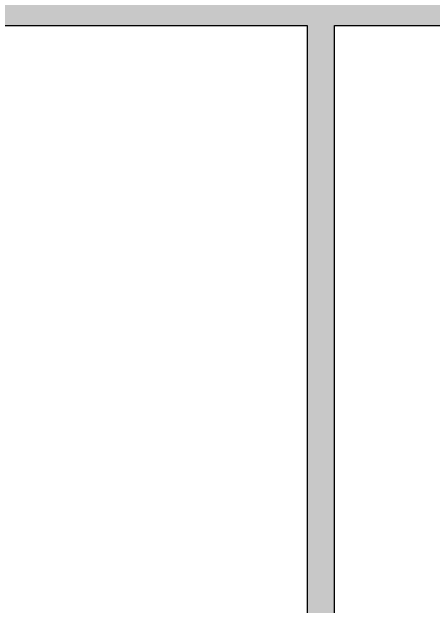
# Model space of a CAD drawing. Header units: millimetres. Extents: x 155927 to 317870, y -36033 to 97293.
# Drawn here: x 171438 to 173002, y 18850 to 21057 of the extents above; entities that cross this region are included whole.
import ezdxf

# ---------------------------------------------------------------- set-up
doc = ezdxf.new("R2010")
doc.units = ezdxf.units.MM
doc.header["$MEASUREMENT"] = 0
doc.layers.add('A-WALL-PATT', color=7, linetype='CONTINUOUS', lineweight=9)
doc.layers.add('I-WALL', color=7, linetype='CONTINUOUS', lineweight=9)

msp = doc.modelspace()

# ---------------------------------------------------------------- hatches: boundary and pattern name
at = {"layer": 'A-WALL-PATT'}
for points in [[(178998.8, 21005.6), (178998.8, 21107.6), (166470.8, 21107.6), (166470.8, 21005.6), (178728, 21005.6)], [(172635.8, 15209.6), (172635.8, 21005.6), (172533.8, 21005.6), (172533.8, 15209.6)]]:
    msp.add_hatch(color=256, dxfattribs=at).paths.add_polyline_path(points, flags=0)

# ---------------------------------------------------------------- linework, layer by layer
at = {"layer": 'I-WALL', "lineweight": 30}
for p, q in [((169385.8, 21005.6), (172533.8, 21005.6)), ((172533.8, 21005.6), (172533.8, 15209.6)), ((172635.8, 21005.6), (178998.8, 21005.6)), ((172635.8, 15209.6), (172635.8, 21005.6))]:
    msp.add_line(p, q, dxfattribs=at)

doc.saveas('drawing.dxf')
